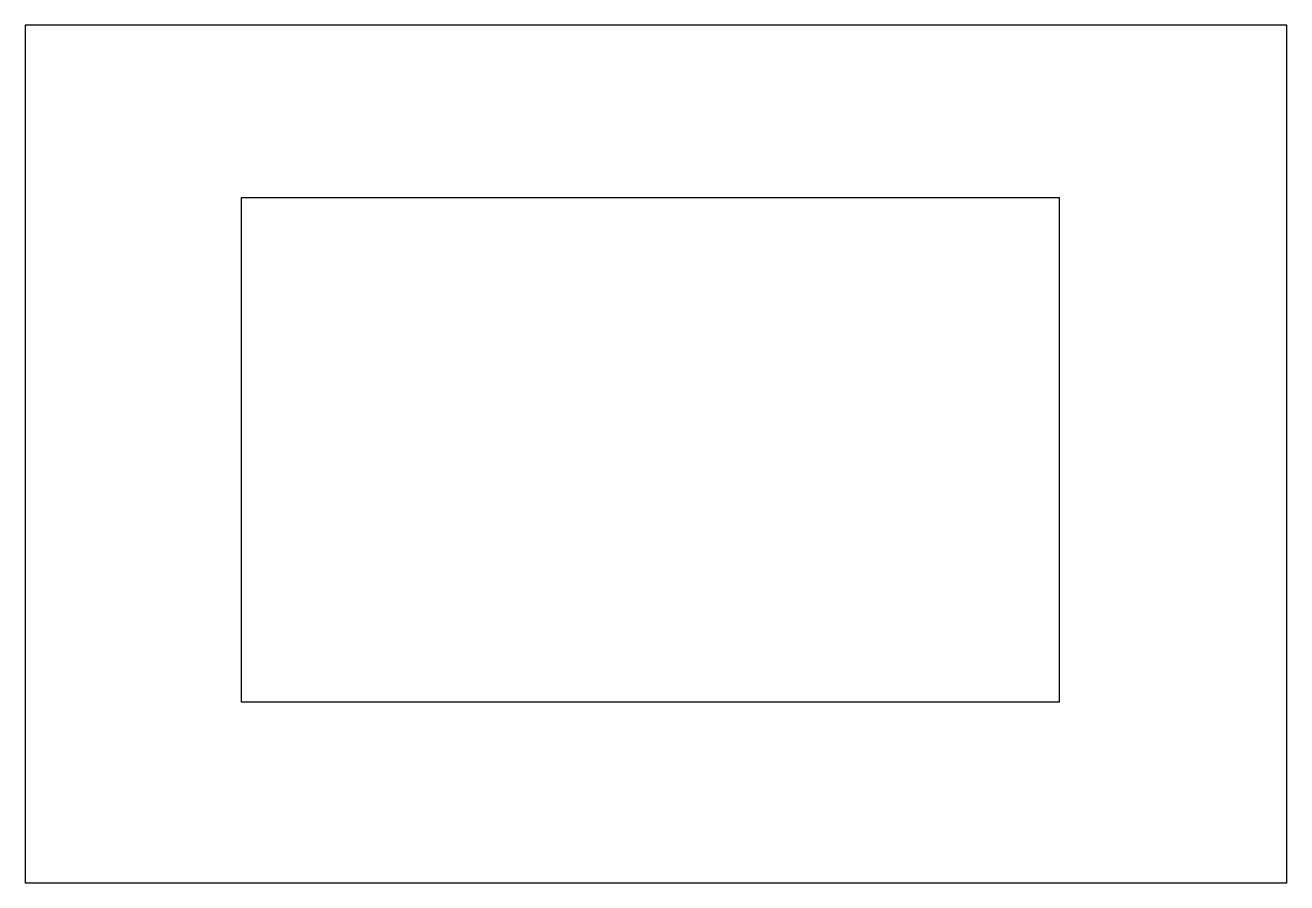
# Model space of a CAD drawing. Header units: millimetres. Extents: x -60 to 190, y -50 to 120.
import ezdxf

# ---------------------------------------------------------------- set-up
doc = ezdxf.new("R2010")
doc.units = ezdxf.units.MM
doc.layers.get('0').update_dxf_attribs({"linetype": 'CONTINUOUS'})

msp = doc.modelspace()

# ---------------------------------------------------------------- linework, layer by layer
for points in [[(190, 120), (-60, 120), (-60, -50), (190, -50)], [(144.89, -14.17), (-17.11, -14.17), (-17.11, 85.83), (-3.6, 85.83), (131.39, 85.83), (144.89, 85.83)]]:
    msp.add_lwpolyline(points, close=True)

doc.saveas('drawing.dxf')
